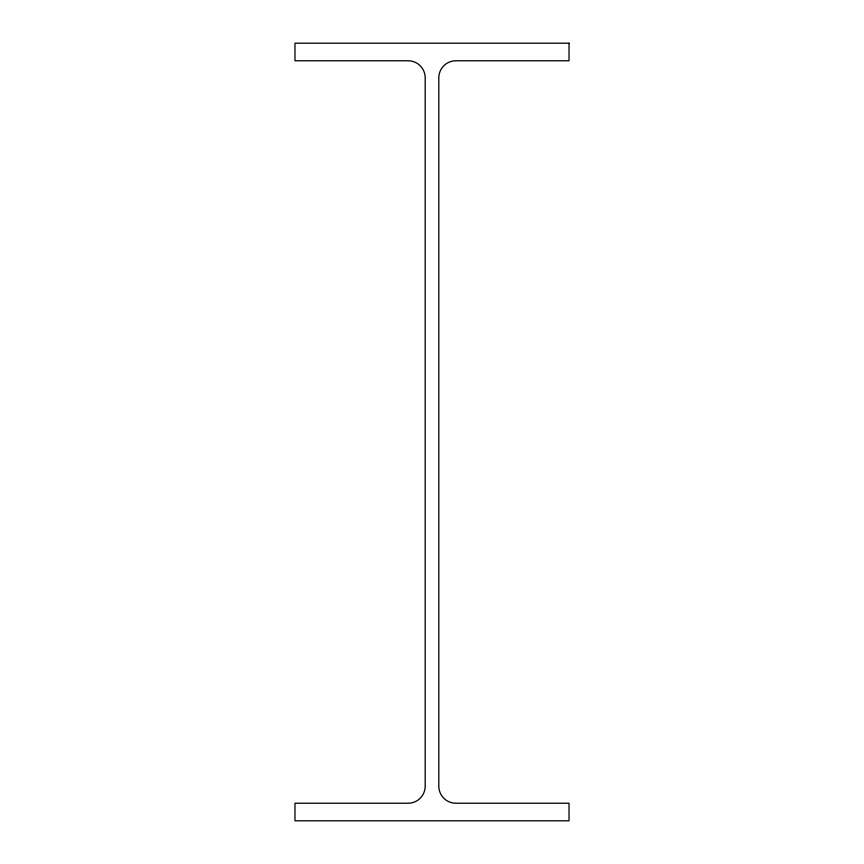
<?xml version="1.0" encoding="UTF-8"?>
<svg xmlns="http://www.w3.org/2000/svg" width="864" height="864" viewBox="0 0 864 864"><rect width="100%" height="100%" fill="white"/><g stroke="black" fill="none" stroke-linecap="round" stroke-linejoin="round"><path stroke-width="1.3" d="M569.03 43.2L294.97 43.2L294.97 60.772L408.132 60.772A17.042 17.042 0 0 1 425.185 77.814L425.185 786.186A17.042 17.042 0 0 1 408.132 803.228L294.97 803.228L294.97 820.8L569.03 820.8L569.03 803.228L455.868 803.228A17.042 17.042 0 0 1 438.815 786.186L438.815 77.814A17.042 17.042 0 0 1 455.868 60.772L569.03 60.772L569.03 43.2"/></g></svg>
